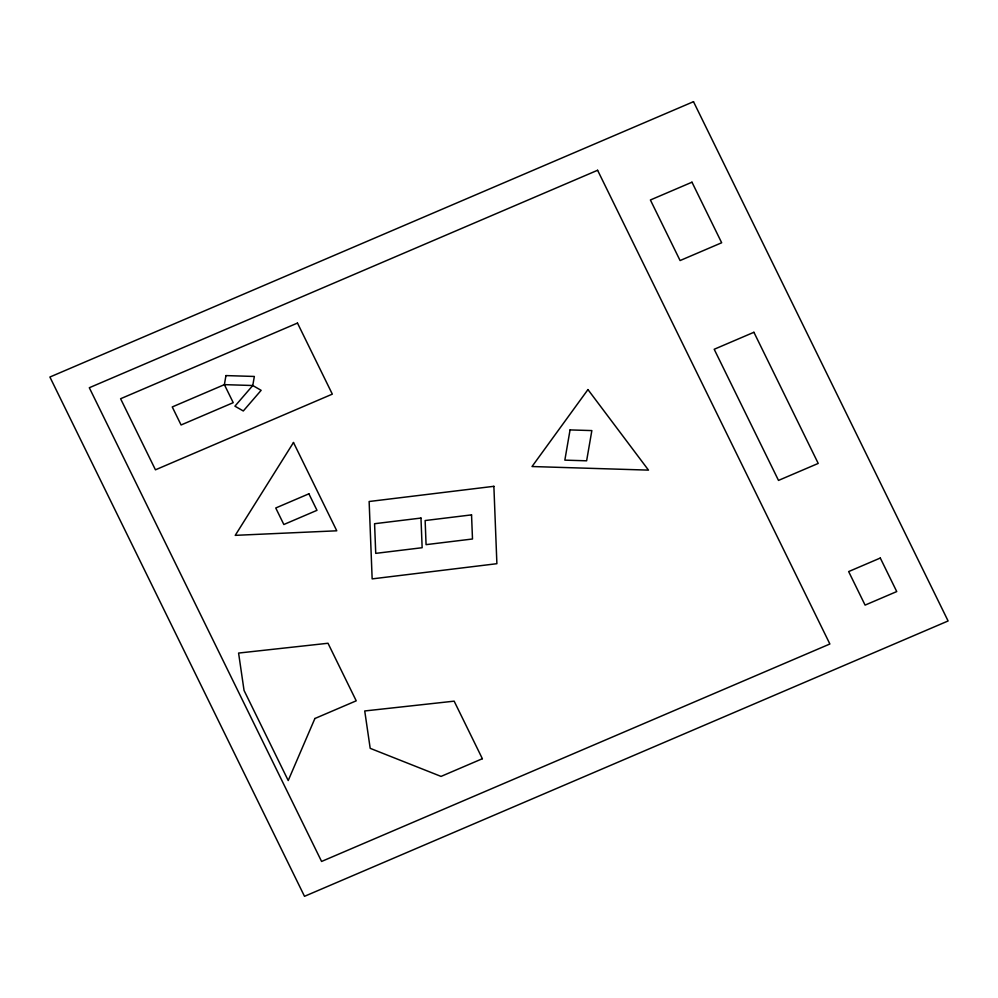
<?xml version="1.0" encoding="UTF-8"?>
<svg xmlns="http://www.w3.org/2000/svg" width="998" height="998" viewBox="0 0 998 998"><rect width="100%" height="100%" fill="white"/><g stroke="black" fill="none" stroke-linecap="round" stroke-linejoin="round"><path stroke-width="1.5" d="M225.947 375.585L224.388 384.642L233.22 402.668L181.087 424.973L172.255 406.947L224.388 384.642L252.768 385.515L261.139 390.33L243.3 410.976L234.929 406.174L252.768 385.515L254.34 376.458L225.947 375.585M570.058 429.913L564.843 460.14L586.624 460.814L591.851 430.587L570.058 429.913M314.894 718.51L288.222 780.536L244.048 690.441L238.584 653.066L328.005 643.261L356.224 700.821L314.894 718.51M293.487 442.501L235.241 535.352L336.775 530.799L293.487 442.501M587.947 389.582L532.034 466.528L648.488 470.12L587.947 389.582M693.498 101.684L49.9 377.032L304.502 896.316L948.1 620.968L693.498 101.684M597.602 170.271L89.309 387.735L321.581 861.449L829.874 643.997L597.602 170.271M297.479 323.065L120.596 398.738L155.451 469.821L332.322 394.135L297.479 323.065M691.976 182.197L650.397 199.987L680.087 260.553L721.666 242.763L691.976 182.197M308.893 493.81L275.747 507.994L283.844 524.511L316.99 510.327L308.893 493.81M753.914 332.284L714.194 349.275L778.502 480.412L818.223 463.421L753.914 332.284M880.298 558.032L848.649 571.58L865.091 605.112L896.74 591.565L880.298 558.032M482.371 758.717L441.041 776.407L370.196 748.338L364.732 710.963L454.152 701.157L482.371 758.717M493.873 486.313L369.135 501.507L372.154 578.89L496.892 563.695L493.873 486.313M420.981 518.062L374.574 523.713L375.735 553.366L422.142 547.715L420.981 518.062M471.543 514.881L425.136 520.544L426.071 544.646L472.491 538.995L471.543 514.881"/></g></svg>
